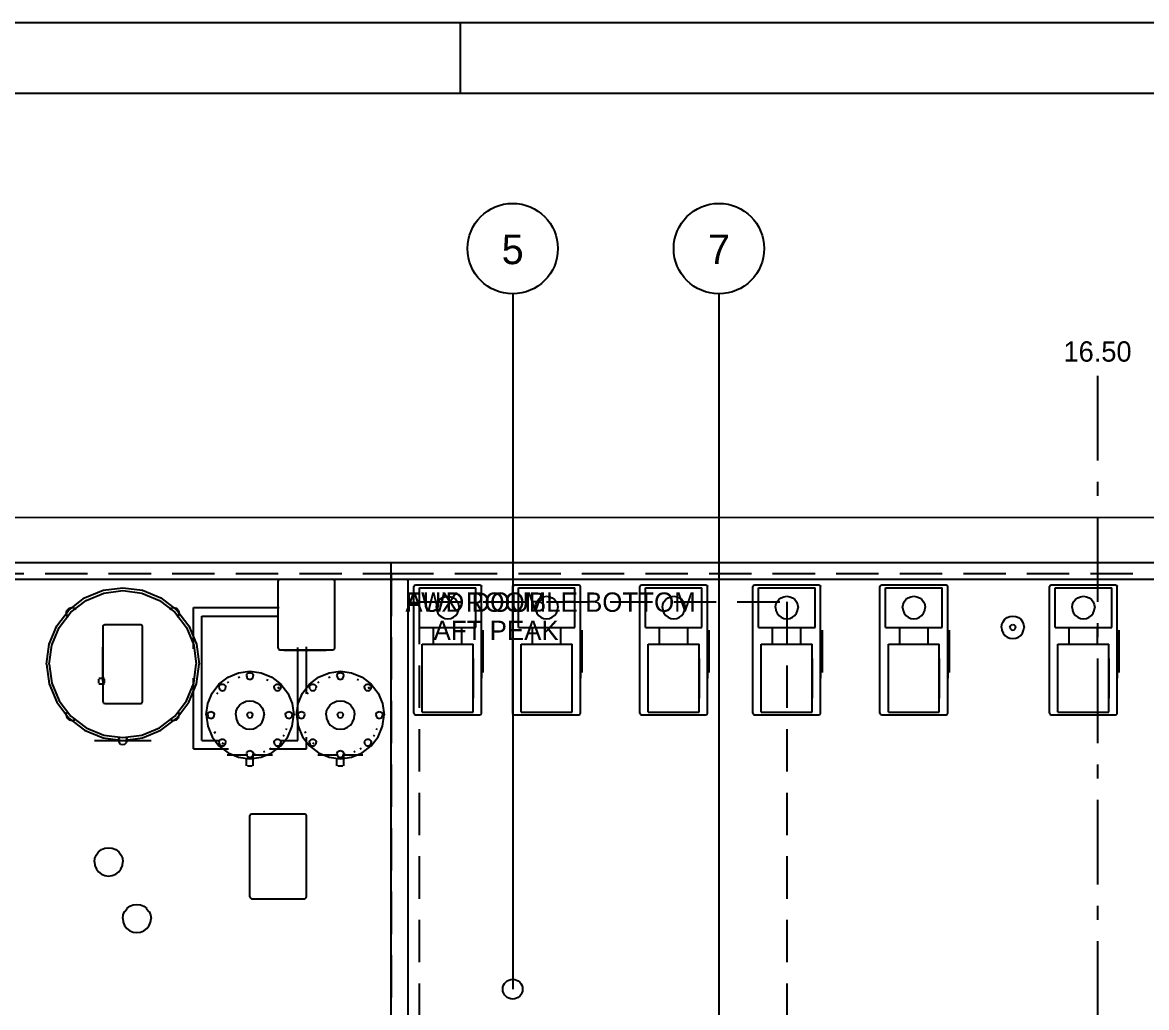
# Model space of a CAD drawing. Extents: x 5 to 836, y 5 to 589.
# Drawn here: x 286.9 to 366.5, y 519.3 to 589 of the extents above; entities that cross this region are included whole.
import ezdxf
from ezdxf.enums import TextEntityAlignment as Align

# ---------------------------------------------------------------- set-up
doc = ezdxf.new("R2010")
doc.units = 0
doc.linetypes.add('CENTER', pattern=[10, 6, -1.5, 1, -1.5])
doc.linetypes.add('DASHED', pattern=[4.5, 3, -1.5])
for name, color, linetype in [('CENTRE', 4, 'CENTER'), ('CUT', 7, 'CONTINUOUS'), ('DETAIL', 8, 'CONTINUOUS'), ('FRAME', 7, 'CONTINUOUS'), ('GA', 4, 'DASHED'), ('GA-TEXT', 4, 'CONTINUOUS'), ('MARKING', 4, 'DASHED'), ('MARKUP', 1, 'CONTINUOUS'), ('MARKUP-TEXT', 1, 'CONTINUOUS'), ('OUTLINE', 7, 'CONTINUOUS'), ('TEXT', 7, 'CONTINUOUS'), ('THIN', 7, 'CONTINUOUS')]:
    doc.layers.add(name, color=color, linetype=linetype)

msp = doc.modelspace()

# ---------------------------------------------------------------- linework, layer by layer
at = {"layer": 'CENTRE'}
msp.add_line((363, 564), (363, 377), dxfattribs=at)
at = {"layer": 'CUT'}
for p, q in [((242.99, 553.98), (512.99, 554)), ((203, 550.8), (554.2, 550.8)), ((313, 549.6), (313, 550.8)), ((203, 549.6), (554.2, 549.6)), ((313, 549.48), (313.02, 549.53)), ((313, 478.2), (313, 549.48)), ((313.04, 549.56), (313.08, 549.58)), ((314.08, 549.6), (314.13, 549.58)), ((314.16, 549.56), (314.18, 549.52)), ((314.2, 478.2), (314.2, 549.48))]:
    msp.add_line(p, q, dxfattribs=at)
at = {"layer": 'DETAIL'}
for p, q in [((221.61, 550.8), (542.88, 550.8)), ((313, 389.2), (313, 550.8)), ((205.64, 549.6), (554.2, 549.6)), ((290.18, 547.42), (291.3, 548.28)), ((291.3, 548.28), (292.6, 548.82)), ((291.4, 548.1), (292.65, 548.62)), ((292.6, 548.82), (294, 549)), ((292.65, 548.62), (294, 548.8)), ((294, 549), (295.4, 548.82)), ((294, 548.8), (295.35, 548.62)), ((295.35, 548.62), (296.6, 548.1)), ((295.4, 548.82), (296.7, 548.28)), ((296.7, 548.28), (297.82, 547.42)), ((315, 549), (319, 549)), ((316.43, 548.17), (316.6, 548.29)), ((316.6, 548.29), (316.79, 548.37)), ((316.79, 548.37), (317, 548.4)), ((317, 548.4), (317.21, 548.37)), ((317.21, 548.37), (317.4, 548.29)), ((317.4, 548.29), (317.57, 548.17)), ((322, 549), (326, 549)), ((323.43, 548.17), (323.6, 548.29)), ((323.6, 548.29), (323.79, 548.37)), ((323.79, 548.37), (324, 548.4)), ((324, 548.4), (324.21, 548.37)), ((324.21, 548.37), (324.4, 548.29)), ((324.4, 548.29), (324.57, 548.17)), ((331, 549), (335, 549)), ((332.43, 548.17), (332.6, 548.29)), ((332.6, 548.29), (332.79, 548.37)), ((332.79, 548.37), (333, 548.4)), ((333, 548.4), (333.21, 548.37)), ((333.21, 548.37), (333.4, 548.29)), ((333.4, 548.29), (333.57, 548.17)), ((339, 549), (343, 549)), ((340.43, 548.17), (340.6, 548.29)), ((340.6, 548.29), (340.79, 548.37)), ((340.79, 548.37), (341, 548.4)), ((341, 548.4), (341.21, 548.37)), ((341.21, 548.37), (341.4, 548.29)), ((341.4, 548.29), (341.57, 548.17)), ((348, 549), (352, 549)), ((349.43, 548.17), (349.6, 548.29)), ((349.6, 548.29), (349.79, 548.37)), ((349.79, 548.37), (350, 548.4)), ((350, 548.4), (350.21, 548.37)), ((350.21, 548.37), (350.4, 548.29)), ((350.4, 548.29), (350.57, 548.17)), ((360, 549), (364, 549)), ((361.43, 548.17), (361.6, 548.29)), ((361.6, 548.29), (361.79, 548.37)), ((361.79, 548.37), (362, 548.4)), ((362, 548.4), (362.21, 548.37)), ((362.21, 548.37), (362.4, 548.29)), ((362.4, 548.29), (362.57, 548.17)), ((290.05, 547.4), (290.2, 547.55)), ((290.2, 547.55), (290.4, 547.6)), ((290.32, 547.28), (291.4, 548.1)), ((290.4, 547.6), (290.6, 547.55)), ((290.6, 547.55), (290.67, 547.47)), ((296.6, 548.1), (297.68, 547.28)), ((297.33, 547.47), (297.4, 547.55)), ((297.4, 547.55), (297.6, 547.6)), ((297.6, 547.6), (297.8, 547.55)), ((297.8, 547.55), (297.95, 547.4)), ((299, 544.68), (299, 547.6)), ((299, 547.6), (305.07, 547.6)), ((316.2, 547.6), (316.23, 547.81)), ((316.2, 547.6), (316.23, 547.39)), ((316.23, 547.81), (316.31, 548)), ((316.31, 548), (316.43, 548.17)), ((317.57, 548.17), (317.69, 548)), ((317.69, 548), (317.77, 547.81)), ((317.77, 547.81), (317.8, 547.6)), ((317.77, 547.39), (317.8, 547.6)), ((323.2, 547.6), (323.23, 547.81)), ((323.2, 547.6), (323.23, 547.39)), ((323.23, 547.81), (323.31, 548)), ((323.31, 548), (323.43, 548.17)), ((324.57, 548.17), (324.69, 548)), ((324.69, 548), (324.77, 547.81)), ((324.77, 547.81), (324.8, 547.6)), ((324.77, 547.39), (324.8, 547.6)), ((332.2, 547.6), (332.23, 547.81)), ((332.2, 547.6), (332.23, 547.39)), ((332.23, 547.81), (332.31, 548)), ((332.31, 548), (332.43, 548.17)), ((333.57, 548.17), (333.69, 548)), ((333.69, 548), (333.77, 547.81)), ((333.77, 547.81), (333.8, 547.6)), ((333.77, 547.39), (333.8, 547.6)), ((340.2, 547.6), (340.23, 547.81)), ((340.2, 547.6), (340.23, 547.39)), ((340.23, 547.81), (340.31, 548)), ((340.31, 548), (340.43, 548.17)), ((341.57, 548.17), (341.69, 548)), ((341.69, 548), (341.77, 547.81)), ((341.77, 547.81), (341.8, 547.6)), ((341.77, 547.39), (341.8, 547.6)), ((349.2, 547.6), (349.23, 547.81)), ((349.2, 547.6), (349.23, 547.39)), ((349.23, 547.81), (349.31, 548)), ((349.31, 548), (349.43, 548.17)), ((350.57, 548.17), (350.69, 548)), ((350.69, 548), (350.77, 547.81)), ((350.77, 547.81), (350.8, 547.6)), ((350.77, 547.39), (350.8, 547.6)), ((361.2, 547.6), (361.23, 547.81)), ((361.2, 547.6), (361.23, 547.39)), ((361.23, 547.81), (361.31, 548)), ((361.31, 548), (361.43, 548.17)), ((362.57, 548.17), (362.69, 548)), ((362.69, 548), (362.77, 547.81)), ((362.77, 547.81), (362.8, 547.6)), ((362.77, 547.39), (362.8, 547.6)), ((289.32, 546.3), (290.18, 547.42)), ((289.5, 546.2), (290.32, 547.28)), ((290, 547.2), (290.05, 547.4)), ((290, 547.2), (290.05, 547)), ((290.05, 547), (290.13, 546.93)), ((297.68, 547.28), (298.5, 546.2)), ((297.82, 547.42), (298.68, 546.3)), ((297.87, 546.93), (297.95, 547)), ((297.95, 547.4), (298, 547.2)), ((297.95, 547), (298, 547.2)), ((299.6, 538.2), (299.6, 547)), ((299.6, 547), (305.01, 547)), ((316.23, 547.39), (316.31, 547.2)), ((316.31, 547.2), (316.43, 547.03)), ((316.43, 547.03), (316.6, 546.91)), ((316.6, 546.91), (316.79, 546.83)), ((316.79, 546.83), (317, 546.8)), ((317, 546.8), (317.21, 546.83)), ((317.21, 546.83), (317.4, 546.91)), ((317.4, 546.91), (317.57, 547.03)), ((317.57, 547.03), (317.69, 547.2)), ((317.69, 547.2), (317.77, 547.39)), ((323.23, 547.39), (323.31, 547.2)), ((323.31, 547.2), (323.43, 547.03)), ((323.43, 547.03), (323.6, 546.91)), ((323.6, 546.91), (323.79, 546.83)), ((323.79, 546.83), (324, 546.8)), ((324, 546.8), (324.21, 546.83)), ((324.21, 546.83), (324.4, 546.91)), ((324.4, 546.91), (324.57, 547.03)), ((324.57, 547.03), (324.69, 547.2)), ((324.69, 547.2), (324.77, 547.39)), ((332.23, 547.39), (332.31, 547.2)), ((332.31, 547.2), (332.43, 547.03)), ((332.43, 547.03), (332.6, 546.91)), ((332.6, 546.91), (332.79, 546.83)), ((332.79, 546.83), (333, 546.8)), ((333, 546.8), (333.21, 546.83)), ((333.21, 546.83), (333.4, 546.91)), ((333.4, 546.91), (333.57, 547.03)), ((333.57, 547.03), (333.69, 547.2)), ((333.69, 547.2), (333.77, 547.39)), ((340.23, 547.39), (340.31, 547.2)), ((340.31, 547.2), (340.43, 547.03)), ((340.43, 547.03), (340.6, 546.91)), ((340.6, 546.91), (340.79, 546.83)), ((340.79, 546.83), (341, 546.8)), ((341, 546.8), (341.21, 546.83)), ((341.21, 546.83), (341.4, 546.91)), ((341.4, 546.91), (341.57, 547.03)), ((341.57, 547.03), (341.69, 547.2)), ((341.69, 547.2), (341.77, 547.39)), ((349.23, 547.39), (349.31, 547.2)), ((349.31, 547.2), (349.43, 547.03)), ((349.43, 547.03), (349.6, 546.91)), ((349.6, 546.91), (349.79, 546.83)), ((349.79, 546.83), (350, 546.8)), ((350, 546.8), (350.21, 546.83)), ((350.21, 546.83), (350.4, 546.91)), ((350.4, 546.91), (350.57, 547.03)), ((350.57, 547.03), (350.69, 547.2)), ((350.69, 547.2), (350.77, 547.39)), ((356.31, 546.6), (356.43, 546.77)), ((356.43, 546.77), (356.6, 546.89)), ((356.6, 546.89), (356.79, 546.97)), ((356.79, 546.97), (357, 547)), ((357, 547), (357.21, 546.97)), ((357.21, 546.97), (357.4, 546.89)), ((357.4, 546.89), (357.57, 546.77)), ((357.57, 546.77), (357.69, 546.6)), ((361.23, 547.39), (361.31, 547.2)), ((361.31, 547.2), (361.43, 547.03)), ((361.43, 547.03), (361.6, 546.91)), ((361.6, 546.91), (361.79, 546.83)), ((361.79, 546.83), (362, 546.8)), ((362, 546.8), (362.21, 546.83)), ((362.21, 546.83), (362.4, 546.91)), ((362.4, 546.91), (362.57, 547.03)), ((362.57, 547.03), (362.69, 547.2)), ((362.69, 547.2), (362.77, 547.39)), ((288.78, 545), (289.32, 546.3)), ((288.98, 544.95), (289.5, 546.2)), ((298.5, 546.2), (299.02, 544.95)), ((298.68, 546.3), (299.22, 545)), ((315, 546.2), (319, 546.2)), ((322, 546.2), (326, 546.2)), ((331, 546.2), (335, 546.2)), ((339, 546.2), (343, 546.2)), ((348, 546.2), (352, 546.2)), ((356.2, 546.2), (356.23, 546.41)), ((356.2, 546.2), (356.23, 545.99)), ((356.23, 546.41), (356.31, 546.6)), ((356.23, 545.99), (356.31, 545.8)), ((356.8, 546.2), (356.83, 546.3)), ((356.8, 546.2), (356.83, 546.1)), ((356.83, 546.3), (356.9, 546.37)), ((356.83, 546.1), (356.9, 546.03)), ((356.9, 546.37), (357, 546.4)), ((356.9, 546.03), (357, 546)), ((357, 546.4), (357.1, 546.37)), ((357, 546), (357.1, 546.03)), ((357.1, 546.37), (357.17, 546.3)), ((357.1, 546.03), (357.17, 546.1)), ((357.17, 546.3), (357.2, 546.2)), ((357.17, 546.1), (357.2, 546.2)), ((357.69, 546.6), (357.77, 546.41)), ((357.69, 545.8), (357.77, 545.99)), ((357.77, 546.41), (357.8, 546.2)), ((357.77, 545.99), (357.8, 546.2)), ((360, 546.2), (364, 546.2)), ((356.31, 545.8), (356.43, 545.63)), ((356.43, 545.63), (356.6, 545.51)), ((356.6, 545.51), (356.79, 545.43)), ((356.79, 545.43), (357, 545.4)), ((357, 545.4), (357.21, 545.43)), ((357.21, 545.43), (357.4, 545.51)), ((357.4, 545.51), (357.57, 545.63)), ((357.57, 545.63), (357.69, 545.8)), ((288.6, 543.6), (288.78, 545)), ((288.8, 543.6), (288.98, 544.95)), ((299.02, 544.95), (299.2, 543.6)), ((299.22, 545), (299.4, 543.6)), ((306.4, 538.2), (306.4, 544.77)), ((307, 541.49), (307, 544.82)), ((315.2, 545), (318.8, 545)), ((322.2, 545), (325.8, 545)), ((331.2, 545), (334.8, 545)), ((339.2, 545), (342.8, 545)), ((348.2, 545), (351.8, 545)), ((360.2, 545), (363.8, 545)), ((288.6, 543.6), (288.78, 542.2)), ((288.8, 543.6), (288.98, 542.25)), ((299.02, 542.25), (299.2, 543.6)), ((299.22, 542.2), (299.4, 543.6)), ((300.81, 542.19), (301.45, 542.68)), ((301.45, 542.68), (302.2, 542.99)), ((302.16, 542.66), (302.28, 542.7)), ((302.2, 542.99), (303, 543.1)), ((302.76, 542.76), (302.77, 542.82)), ((302.76, 542.76), (302.77, 542.7)), ((302.77, 542.82), (302.79, 542.88)), ((302.77, 542.7), (302.79, 542.64)), ((302.79, 542.88), (302.83, 542.93)), ((302.83, 542.93), (302.88, 542.97)), ((302.88, 542.97), (302.94, 542.99)), ((302.94, 542.99), (303, 543)), ((303, 543.1), (303.8, 542.99)), ((303, 543), (303.06, 542.99)), ((303.06, 542.99), (303.12, 542.97)), ((303.12, 542.97), (303.17, 542.93)), ((303.17, 542.93), (303.21, 542.88)), ((303.21, 542.88), (303.23, 542.82)), ((303.21, 542.64), (303.23, 542.7)), ((303.23, 542.82), (303.24, 542.76)), ((303.23, 542.7), (303.24, 542.76)), ((303.8, 542.99), (304.55, 542.68)), ((304.55, 542.68), (305.19, 542.19)), ((307.21, 542.19), (307.85, 542.68)), ((307.85, 542.68), (308.6, 542.99)), ((308.56, 542.66), (308.68, 542.7)), ((308.6, 542.99), (309.4, 543.1)), ((309.16, 542.76), (309.17, 542.82)), ((309.16, 542.76), (309.17, 542.7)), ((309.17, 542.82), (309.19, 542.88)), ((309.17, 542.7), (309.19, 542.64)), ((309.19, 542.88), (309.23, 542.93)), ((309.23, 542.93), (309.28, 542.97)), ((309.28, 542.97), (309.34, 542.99)), ((309.34, 542.99), (309.4, 543)), ((309.4, 543.1), (310.2, 542.99)), ((309.4, 543), (309.46, 542.99)), ((309.46, 542.99), (309.52, 542.97)), ((309.52, 542.97), (309.57, 542.93)), ((309.57, 542.93), (309.61, 542.88)), ((309.61, 542.88), (309.63, 542.82)), ((309.61, 542.64), (309.63, 542.7)), ((309.63, 542.82), (309.64, 542.76)), ((309.63, 542.7), (309.64, 542.76)), ((310.2, 542.99), (310.95, 542.68)), ((310.95, 542.68), (311.59, 542.19)), ((288.78, 542.2), (289.32, 540.9)), ((288.98, 542.25), (289.5, 541)), ((292.3, 542.26), (292.3, 542.54)), ((292.7, 542.26), (292.7, 542.54)), ((298.5, 541), (299.02, 542.25)), ((298.68, 540.9), (299.22, 542.2)), ((299, 537.6), (299, 542.6)), ((300.32, 541.55), (300.81, 542.19)), ((300.81, 541.95), (300.82, 542.01)), ((300.81, 541.95), (300.82, 541.89)), ((300.82, 542.01), (300.84, 542.07)), ((300.82, 541.89), (300.84, 541.83)), ((300.84, 542.07), (300.88, 542.12)), ((300.88, 542.12), (300.93, 542.16)), ((300.93, 542.16), (300.99, 542.18)), ((300.99, 542.18), (301.05, 542.19)), ((301.05, 542.19), (301.11, 542.18)), ((301.11, 542.18), (301.17, 542.16)), ((301.17, 542.16), (301.22, 542.12)), ((301.22, 542.12), (301.26, 542.07)), ((301.26, 542.07), (301.28, 542.01)), ((301.26, 541.83), (301.28, 541.89)), ((301.28, 542.01), (301.29, 541.95)), ((301.28, 541.89), (301.29, 541.95)), ((301.41, 542.28), (301.5, 542.35)), ((302.79, 542.64), (302.83, 542.59)), ((302.83, 542.59), (302.88, 542.55)), ((302.88, 542.55), (302.94, 542.53)), ((302.94, 542.53), (303, 542.52)), ((303, 542.52), (303.06, 542.53)), ((303.06, 542.53), (303.12, 542.55)), ((303.12, 542.55), (303.17, 542.59)), ((303.17, 542.59), (303.21, 542.64)), ((304.17, 542.52), (304.29, 542.47)), ((304.71, 541.95), (304.72, 542.01)), ((304.71, 541.95), (304.72, 541.89)), ((304.72, 542.01), (304.74, 542.07)), ((304.72, 541.89), (304.74, 541.83)), ((304.74, 542.07), (304.78, 542.12)), ((304.78, 542.12), (304.83, 542.16)), ((304.83, 542.16), (304.89, 542.18)), ((304.89, 542.18), (304.95, 542.19)), ((304.95, 542.19), (305.01, 542.18)), ((304.98, 541.98), (305.05, 541.88)), ((305.01, 542.18), (305.07, 542.16)), ((305.07, 542.16), (305.12, 542.12)), ((305.12, 542.12), (305.16, 542.07)), ((305.16, 542.07), (305.18, 542.01)), ((305.16, 541.83), (305.18, 541.89)), ((305.18, 542.01), (305.19, 541.95)), ((305.18, 541.89), (305.19, 541.95)), ((305.19, 542.19), (305.68, 541.55)), ((306.72, 541.55), (307.21, 542.19)), ((307.21, 541.95), (307.22, 542.01)), ((307.21, 541.95), (307.22, 541.89)), ((307.22, 542.01), (307.24, 542.07)), ((307.22, 541.9), (307.24, 541.84)), ((307.24, 542.07), (307.28, 542.12)), ((307.28, 542.12), (307.33, 542.16)), ((307.33, 542.16), (307.39, 542.18)), ((307.39, 542.18), (307.45, 542.19)), ((307.45, 542.19), (307.51, 542.18)), ((307.51, 542.18), (307.57, 542.16)), ((307.57, 542.16), (307.62, 542.12)), ((307.62, 542.12), (307.66, 542.07)), ((307.65, 541.82), (307.68, 541.88)), ((307.66, 542.07), (307.68, 542.01)), ((307.68, 542.01), (307.69, 541.95)), ((307.68, 541.89), (307.69, 541.95)), ((307.81, 542.28), (307.9, 542.35)), ((309.19, 542.64), (309.23, 542.59)), ((309.23, 542.59), (309.28, 542.55)), ((309.28, 542.55), (309.34, 542.53)), ((309.34, 542.53), (309.4, 542.52)), ((309.4, 542.52), (309.46, 542.53)), ((309.46, 542.53), (309.52, 542.55)), ((309.52, 542.55), (309.57, 542.58)), ((309.57, 542.59), (309.61, 542.64)), ((310.58, 542.53), (310.69, 542.48)), ((311.11, 541.95), (311.12, 542.01)), ((311.11, 541.95), (311.12, 541.89)), ((311.12, 542.01), (311.14, 542.07)), ((311.12, 541.89), (311.14, 541.83)), ((311.14, 542.07), (311.18, 542.12)), ((311.17, 542.13), (311.22, 542.17)), ((311.23, 542.16), (311.29, 542.18)), ((311.29, 542.18), (311.35, 542.19)), ((311.35, 542.19), (311.41, 542.18)), ((311.38, 541.98), (311.45, 541.88)), ((311.41, 542.18), (311.47, 542.16)), ((311.47, 542.16), (311.52, 542.12)), ((311.52, 542.12), (311.56, 542.07)), ((311.56, 542.07), (311.58, 542.01)), ((311.56, 541.83), (311.58, 541.89)), ((311.58, 542.01), (311.59, 541.95)), ((311.58, 541.89), (311.59, 541.95)), ((311.59, 542.19), (312.08, 541.55)), ((300.01, 540.8), (300.32, 541.55)), ((300.65, 541.5), (300.72, 541.59)), ((300.84, 541.83), (300.88, 541.78)), ((300.88, 541.78), (300.93, 541.74)), ((300.93, 541.74), (300.99, 541.72)), ((300.99, 541.72), (301.05, 541.71)), ((301.05, 541.71), (301.11, 541.72)), ((301.11, 541.72), (301.17, 541.74)), ((301.17, 541.74), (301.22, 541.78)), ((301.22, 541.78), (301.26, 541.83)), ((304.74, 541.83), (304.78, 541.78)), ((304.78, 541.78), (304.83, 541.74)), ((304.83, 541.74), (304.89, 541.72)), ((304.89, 541.72), (304.95, 541.71)), ((304.95, 541.71), (305.01, 541.72)), ((305.01, 541.72), (305.07, 541.74)), ((305.07, 541.74), (305.12, 541.78)), ((305.12, 541.78), (305.16, 541.83)), ((305.68, 541.55), (305.99, 540.8)), ((306.41, 540.8), (306.72, 541.55)), ((307.05, 541.5), (307.12, 541.59)), ((307.24, 541.83), (307.28, 541.78)), ((307.28, 541.78), (307.33, 541.74)), ((307.33, 541.74), (307.39, 541.72)), ((307.39, 541.72), (307.45, 541.71)), ((307.45, 541.71), (307.51, 541.72)), ((307.51, 541.72), (307.57, 541.74)), ((307.57, 541.74), (307.62, 541.78)), ((307.62, 541.78), (307.66, 541.83)), ((311.14, 541.83), (311.18, 541.78)), ((311.18, 541.78), (311.23, 541.74)), ((311.23, 541.74), (311.29, 541.72)), ((311.29, 541.72), (311.35, 541.71)), ((311.35, 541.71), (311.41, 541.72)), ((311.41, 541.72), (311.47, 541.74)), ((311.47, 541.74), (311.52, 541.78)), ((311.52, 541.78), (311.56, 541.83)), ((312.08, 541.55), (312.39, 540.8)), ((289.32, 540.9), (290.18, 539.78)), ((289.5, 541), (290.32, 539.92)), ((290.05, 540.2), (290.13, 540.27)), ((297.68, 539.92), (298.5, 541)), ((297.82, 539.78), (298.68, 540.9)), ((299.9, 540), (300.01, 540.8)), ((302.03, 540.26), (302.13, 540.5)), ((302.13, 540.5), (302.29, 540.71)), ((302.29, 540.71), (302.5, 540.87)), ((302.5, 540.87), (302.74, 540.97)), ((302.74, 540.97), (303, 541)), ((303, 541), (303.26, 540.97)), ((303.26, 540.97), (303.5, 540.87)), ((303.5, 540.87), (303.71, 540.71)), ((303.71, 540.71), (303.87, 540.5)), ((303.87, 540.5), (303.97, 540.26)), ((305.99, 540.8), (306.1, 540)), ((306.3, 540), (306.41, 540.8)), ((308.43, 540.26), (308.53, 540.5)), ((308.53, 540.5), (308.69, 540.71)), ((308.69, 540.71), (308.9, 540.87)), ((308.9, 540.87), (309.14, 540.97)), ((309.14, 540.97), (309.4, 541)), ((309.4, 541), (309.66, 540.97)), ((309.66, 540.97), (309.9, 540.87)), ((309.9, 540.87), (310.11, 540.71)), ((310.11, 540.71), (310.27, 540.5)), ((310.27, 540.5), (310.37, 540.26)), ((312.39, 540.8), (312.5, 540)), ((290, 540), (290.05, 540.2)), ((290, 540), (290.05, 539.8)), ((290.05, 539.8), (290.2, 539.65)), ((290.18, 539.78), (291.3, 538.92)), ((290.2, 539.65), (290.4, 539.6)), ((290.32, 539.92), (291.4, 539.1)), ((290.4, 539.6), (290.6, 539.65)), ((290.6, 539.65), (290.67, 539.73)), ((296.6, 539.1), (297.68, 539.92)), ((296.7, 538.92), (297.82, 539.78)), ((297.4, 539.65), (297.6, 539.6)), ((297.6, 539.6), (297.8, 539.65)), ((297.8, 539.65), (297.95, 539.8)), ((297.95, 540.2), (298, 540)), ((297.95, 539.8), (298, 540)), ((299.9, 540), (300.01, 539.2)), ((300, 540), (300.01, 540.06)), ((300, 540), (300.01, 539.94)), ((300.01, 540.06), (300.03, 540.12)), ((300.02, 539.95), (300.04, 539.89)), ((300.03, 540.12), (300.07, 540.17)), ((300.03, 539.88), (300.07, 539.83)), ((300.07, 540.17), (300.12, 540.21)), ((300.07, 539.83), (300.12, 539.79)), ((300.12, 540.21), (300.18, 540.23)), ((300.12, 539.79), (300.18, 539.77)), ((300.18, 540.23), (300.24, 540.24)), ((300.18, 539.77), (300.24, 539.76)), ((300.24, 540.24), (300.3, 540.23)), ((300.24, 539.76), (300.3, 539.77)), ((300.3, 540.23), (300.36, 540.21)), ((300.3, 539.77), (300.36, 539.79)), ((300.36, 540.21), (300.41, 540.17)), ((300.36, 539.79), (300.41, 539.83)), ((300.41, 540.17), (300.45, 540.12)), ((300.41, 539.83), (300.45, 539.88)), ((300.45, 540.12), (300.47, 540.06)), ((300.45, 539.88), (300.47, 539.94)), ((300.47, 540.06), (300.48, 540)), ((300.47, 539.94), (300.48, 540)), ((302, 540), (302.03, 540.26)), ((302, 540), (302.03, 539.74)), ((302.03, 539.74), (302.13, 539.5)), ((302.13, 539.5), (302.29, 539.29)), ((302.8, 540), (302.83, 540.1)), ((302.8, 540), (302.83, 539.9)), ((302.83, 540.1), (302.9, 540.17)), ((302.83, 539.9), (302.9, 539.83)), ((302.9, 540.17), (303, 540.2)), ((302.9, 539.83), (303, 539.8)), ((303, 540.2), (303.1, 540.17)), ((303, 539.8), (303.1, 539.83)), ((303.1, 540.17), (303.17, 540.1)), ((303.1, 539.83), (303.17, 539.9)), ((303.17, 540.1), (303.2, 540)), ((303.17, 539.9), (303.2, 540)), ((303.71, 539.29), (303.87, 539.5)), ((303.87, 539.5), (303.97, 539.74)), ((303.97, 540.26), (304, 540)), ((303.97, 539.74), (304, 540)), ((305.52, 540), (305.53, 540.06)), ((305.52, 540), (305.53, 539.94)), ((305.53, 540.06), (305.55, 540.12)), ((305.53, 539.94), (305.55, 539.88)), ((305.55, 540.12), (305.59, 540.17)), ((305.55, 539.88), (305.59, 539.83)), ((305.59, 540.17), (305.64, 540.21)), ((305.59, 539.83), (305.64, 539.79)), ((305.64, 540.21), (305.7, 540.23)), ((305.64, 539.79), (305.7, 539.77)), ((305.7, 540.23), (305.76, 540.24)), ((305.7, 539.77), (305.76, 539.76)), ((305.76, 540.24), (305.82, 540.23)), ((305.76, 539.76), (305.82, 539.77)), ((305.82, 540.23), (305.88, 540.21)), ((305.82, 539.77), (305.88, 539.79)), ((305.88, 540.21), (305.93, 540.17)), ((305.88, 539.79), (305.93, 539.83)), ((305.93, 540.17), (305.97, 540.12)), ((305.93, 539.83), (305.97, 539.88)), ((305.95, 539.87), (305.98, 539.93)), ((305.97, 540.12), (305.99, 540.06)), ((305.99, 540.06), (306, 540)), ((305.99, 539.2), (306.1, 540)), ((305.99, 539.94), (306, 540)), ((306.3, 540), (306.41, 539.2)), ((306.4, 540), (306.41, 540.06)), ((306.4, 540), (306.41, 539.94)), ((306.41, 540.06), (306.43, 540.12)), ((306.42, 539.95), (306.44, 539.89)), ((306.43, 540.12), (306.47, 540.17)), ((306.43, 539.88), (306.47, 539.83)), ((306.47, 540.17), (306.52, 540.21)), ((306.47, 539.83), (306.52, 539.79)), ((306.52, 540.21), (306.58, 540.23)), ((306.52, 539.79), (306.58, 539.77)), ((306.58, 540.23), (306.64, 540.24)), ((306.58, 539.77), (306.64, 539.76)), ((306.64, 540.24), (306.7, 540.23)), ((306.64, 539.76), (306.7, 539.77)), ((306.7, 540.23), (306.76, 540.21)), ((306.7, 539.77), (306.76, 539.79)), ((306.76, 540.21), (306.81, 540.17)), ((306.76, 539.79), (306.81, 539.83)), ((306.81, 540.17), (306.85, 540.12)), ((306.81, 539.83), (306.85, 539.88)), ((306.85, 540.11), (306.87, 540.06)), ((306.85, 539.88), (306.87, 539.94)), ((306.87, 540.06), (306.88, 540)), ((306.87, 539.94), (306.88, 540)), ((308.4, 540), (308.43, 540.26)), ((308.4, 540), (308.43, 539.74)), ((308.43, 539.74), (308.53, 539.5)), ((308.53, 539.5), (308.69, 539.29)), ((309.2, 540), (309.23, 540.1)), ((309.2, 540), (309.23, 539.9)), ((309.23, 540.1), (309.3, 540.17)), ((309.23, 539.9), (309.3, 539.83)), ((309.3, 540.17), (309.4, 540.2)), ((309.3, 539.83), (309.4, 539.8)), ((309.4, 540.2), (309.5, 540.17)), ((309.4, 539.8), (309.5, 539.83)), ((309.5, 540.17), (309.57, 540.1)), ((309.5, 539.83), (309.57, 539.9)), ((309.57, 540.1), (309.6, 540)), ((309.57, 539.9), (309.6, 540)), ((310.11, 539.29), (310.27, 539.5)), ((310.27, 539.5), (310.37, 539.74)), ((310.37, 540.26), (310.4, 540)), ((310.37, 539.74), (310.4, 540)), ((311.92, 540), (311.93, 540.06)), ((311.92, 540), (311.93, 539.94)), ((311.93, 540.06), (311.95, 540.12)), ((311.93, 539.94), (311.95, 539.88)), ((311.95, 540.12), (311.99, 540.17)), ((311.95, 539.88), (311.99, 539.83)), ((311.99, 540.17), (312.04, 540.21)), ((311.99, 539.83), (312.04, 539.79)), ((312.04, 540.21), (312.1, 540.23)), ((312.04, 539.79), (312.1, 539.77)), ((312.1, 540.23), (312.16, 540.24)), ((312.1, 539.77), (312.16, 539.76)), ((312.16, 540.24), (312.22, 540.23)), ((312.16, 539.76), (312.22, 539.77)), ((312.22, 540.23), (312.28, 540.21)), ((312.22, 539.77), (312.28, 539.79)), ((312.28, 540.21), (312.33, 540.17)), ((312.28, 539.79), (312.33, 539.83)), ((312.33, 540.17), (312.37, 540.12)), ((312.33, 539.83), (312.37, 539.88)), ((312.37, 540.12), (312.39, 540.06)), ((312.37, 539.88), (312.39, 539.94)), ((312.39, 540.06), (312.4, 540)), ((312.39, 539.2), (312.5, 540)), ((312.39, 539.94), (312.4, 540)), ((315.2, 540.2), (318.8, 540.2)), ((322.2, 540.2), (325.8, 540.2)), ((331.2, 540.2), (334.8, 540.2)), ((339.2, 540.2), (342.8, 540.2)), ((348.2, 540.2), (351.8, 540.2)), ((360.2, 540.2), (363.8, 540.2)), ((291.3, 538.92), (292.6, 538.38)), ((291.4, 539.1), (292.65, 538.58)), ((295.35, 538.58), (296.6, 539.1)), ((295.4, 538.38), (296.7, 538.92)), ((300.01, 539.2), (300.32, 538.45)), ((300.48, 538.83), (300.53, 538.71)), ((302.29, 539.29), (302.5, 539.13)), ((302.5, 539.13), (302.74, 539.03)), ((302.74, 539.03), (303, 539)), ((303, 539), (303.26, 539.03)), ((303.26, 539.03), (303.5, 539.13)), ((303.5, 539.13), (303.71, 539.29)), ((305.56, 538.94), (305.61, 539.05)), ((305.68, 538.45), (305.99, 539.2)), ((306.41, 539.2), (306.72, 538.45)), ((306.88, 538.83), (306.93, 538.71)), ((308.69, 539.29), (308.9, 539.13)), ((308.9, 539.13), (309.14, 539.03)), ((309.14, 539.03), (309.4, 539)), ((309.4, 539), (309.66, 539.03)), ((309.66, 539.03), (309.9, 539.13)), ((309.9, 539.13), (310.11, 539.29)), ((311.96, 538.94), (312.01, 539.05)), ((312.08, 538.45), (312.39, 539.2)), ((292.6, 538.38), (294, 538.2)), ((292.65, 538.58), (294, 538.4)), ((293.7, 538.2), (293.74, 538.35)), ((293.7, 538.2), (293.74, 538.05)), ((293.74, 538.35), (293.8, 538.4)), ((293.74, 538.05), (293.85, 537.94)), ((293.85, 537.94), (294, 537.9)), ((294, 538.4), (295.35, 538.58)), ((294, 538.2), (295.4, 538.38)), ((294, 537.9), (294.15, 537.94)), ((294.15, 537.94), (294.26, 538.05)), ((294.2, 538.4), (294.26, 538.35)), ((294.26, 538.35), (294.3, 538.2)), ((294.26, 538.05), (294.3, 538.2)), ((299.6, 538.2), (300.85, 538.2)), ((300.32, 538.45), (300.81, 537.81)), ((300.81, 538.05), (300.82, 538.11)), ((300.81, 538.05), (300.82, 537.99)), ((300.82, 538.11), (300.84, 538.17)), ((300.82, 537.99), (300.84, 537.93)), ((300.84, 538.17), (300.88, 538.22)), ((300.84, 537.93), (300.88, 537.88)), ((300.88, 538.22), (300.93, 538.26)), ((300.88, 537.88), (300.93, 537.84)), ((300.93, 538.26), (300.99, 538.28)), ((300.99, 538.28), (301.05, 538.29)), ((301.02, 538.02), (301.12, 537.95)), ((301.05, 538.29), (301.11, 538.28)), ((301.11, 538.28), (301.17, 538.26)), ((301.17, 538.26), (301.22, 538.22)), ((301.17, 537.84), (301.22, 537.88)), ((301.22, 538.22), (301.26, 538.17)), ((301.22, 537.88), (301.26, 537.93)), ((301.25, 537.92), (301.28, 537.97)), ((301.26, 538.17), (301.28, 538.11)), ((301.28, 538.11), (301.29, 538.05)), ((301.28, 537.99), (301.29, 538.05)), ((304.71, 538.05), (304.72, 538.11)), ((304.71, 538.05), (304.72, 537.99)), ((304.72, 538.11), (304.74, 538.17)), ((304.72, 537.99), (304.74, 537.93)), ((304.74, 538.17), (304.78, 538.22)), ((304.74, 537.93), (304.78, 537.88)), ((304.78, 538.22), (304.83, 538.26)), ((304.78, 537.88), (304.83, 537.84)), ((304.83, 538.26), (304.89, 538.28)), ((304.89, 538.28), (304.95, 538.29)), ((304.95, 538.29), (305.01, 538.28)), ((305.01, 538.28), (305.07, 538.26)), ((305.07, 538.26), (305.12, 538.22)), ((305.07, 537.84), (305.12, 537.88)), ((305.12, 538.22), (305.16, 538.17)), ((305.12, 537.88), (305.16, 537.93)), ((305.15, 538.2), (306.4, 538.2)), ((305.15, 537.93), (305.17, 537.99)), ((305.16, 538.17), (305.18, 538.11)), ((305.18, 538.11), (305.19, 538.05)), ((305.18, 537.99), (305.19, 538.05)), ((305.19, 537.81), (305.68, 538.45)), ((305.35, 538.5), (305.42, 538.6)), ((306.72, 538.45), (307.21, 537.81)), ((307, 537.6), (307, 538.43)), ((307.21, 538.1), (307.24, 538.16)), ((307.21, 538.05), (307.22, 538.11)), ((307.21, 538.05), (307.22, 537.99)), ((307.23, 538), (307.25, 537.94)), ((307.24, 538.17), (307.28, 538.22)), ((307.24, 537.93), (307.28, 537.88)), ((307.28, 538.22), (307.33, 538.26)), ((307.28, 537.88), (307.33, 537.84)), ((307.33, 538.26), (307.39, 538.28)), ((307.39, 538.28), (307.45, 538.29)), ((307.42, 538.02), (307.52, 537.95)), ((307.45, 538.29), (307.51, 538.28)), ((307.51, 538.28), (307.57, 538.26)), ((307.57, 538.26), (307.62, 538.22)), ((307.57, 537.84), (307.62, 537.88)), ((307.62, 538.22), (307.66, 538.17)), ((307.62, 537.88), (307.66, 537.93)), ((307.66, 538.17), (307.68, 538.11)), ((307.66, 537.93), (307.68, 537.99)), ((307.68, 538.11), (307.69, 538.05)), ((307.68, 537.99), (307.69, 538.05)), ((311.11, 538.05), (311.12, 538.11)), ((311.11, 538.05), (311.12, 537.99)), ((311.12, 538.12), (311.15, 538.18)), ((311.12, 537.99), (311.14, 537.93)), ((311.14, 538.17), (311.18, 538.22)), ((311.14, 537.93), (311.18, 537.88)), ((311.18, 538.22), (311.23, 538.26)), ((311.18, 537.88), (311.23, 537.84)), ((311.23, 538.26), (311.29, 538.28)), ((311.29, 538.28), (311.35, 538.29)), ((311.35, 538.29), (311.41, 538.28)), ((311.41, 538.28), (311.47, 538.26)), ((311.47, 538.26), (311.52, 538.22)), ((311.47, 537.84), (311.52, 537.88)), ((311.52, 538.22), (311.56, 538.17)), ((311.52, 537.88), (311.56, 537.93)), ((311.55, 537.92), (311.58, 537.97)), ((311.56, 538.17), (311.58, 538.11)), ((311.58, 538.11), (311.59, 538.05)), ((311.58, 537.99), (311.59, 538.05)), ((311.59, 537.81), (312.08, 538.45)), ((311.75, 538.5), (311.82, 538.6)), ((299, 537.6), (301.48, 537.6)), ((300.81, 537.81), (301.45, 537.32)), ((300.93, 537.84), (300.99, 537.82)), ((300.99, 537.82), (301.05, 537.81)), ((301.05, 537.81), (301.11, 537.82)), ((301.11, 537.82), (301.17, 537.84)), ((301.45, 537.32), (302.2, 537.01)), ((302.76, 537.24), (302.77, 537.3)), ((302.76, 537.24), (302.77, 537.18)), ((302.77, 537.31), (302.8, 537.37)), ((302.77, 537.18), (302.79, 537.12)), ((302.79, 537.36), (302.83, 537.41)), ((302.79, 537.12), (302.83, 537.07)), ((302.83, 537.41), (302.88, 537.45)), ((302.88, 537.45), (302.94, 537.47)), ((302.94, 537.47), (303, 537.48)), ((303, 537.48), (303.06, 537.47)), ((303.06, 537.47), (303.12, 537.45)), ((303.12, 537.45), (303.17, 537.41)), ((303.17, 537.41), (303.21, 537.36)), ((303.17, 537.07), (303.21, 537.12)), ((303.21, 537.36), (303.23, 537.3)), ((303.21, 537.12), (303.23, 537.18)), ((303.23, 537.3), (303.24, 537.24)), ((303.23, 537.18), (303.24, 537.24)), ((303.24, 537.23), (303.36, 537.25)), ((303.8, 537.01), (304.55, 537.32)), ((303.95, 537.39), (304.06, 537.44)), ((304.38, 537.6), (307, 537.6)), ((304.4, 537.58), (304.5, 537.65)), ((304.55, 537.32), (305.19, 537.81)), ((304.83, 537.84), (304.89, 537.82)), ((304.89, 537.82), (304.95, 537.81)), ((304.95, 537.81), (305.01, 537.82)), ((305.01, 537.82), (305.07, 537.84)), ((307.21, 537.81), (307.85, 537.32)), ((307.33, 537.84), (307.39, 537.82)), ((307.39, 537.82), (307.45, 537.81)), ((307.45, 537.81), (307.51, 537.82)), ((307.51, 537.82), (307.57, 537.84)), ((307.85, 537.32), (308.6, 537.01)), ((309.16, 537.24), (309.17, 537.3)), ((309.16, 537.24), (309.17, 537.18)), ((309.17, 537.3), (309.19, 537.36)), ((309.17, 537.18), (309.2, 537.12)), ((309.19, 537.36), (309.23, 537.41)), ((309.19, 537.12), (309.23, 537.07)), ((309.23, 537.41), (309.28, 537.45)), ((309.28, 537.45), (309.34, 537.47)), ((309.34, 537.47), (309.4, 537.48)), ((309.4, 537.48), (309.46, 537.47)), ((309.46, 537.47), (309.52, 537.45)), ((309.52, 537.45), (309.57, 537.41)), ((309.57, 537.41), (309.61, 537.36)), ((309.57, 537.07), (309.61, 537.12)), ((309.61, 537.36), (309.63, 537.3)), ((309.61, 537.12), (309.63, 537.18)), ((309.63, 537.3), (309.64, 537.24)), ((309.63, 537.18), (309.64, 537.24)), ((309.64, 537.23), (309.76, 537.25)), ((310.2, 537.01), (310.95, 537.32)), ((310.35, 537.39), (310.46, 537.44)), ((310.8, 537.58), (310.9, 537.65)), ((310.95, 537.32), (311.59, 537.81)), ((311.23, 537.84), (311.29, 537.82)), ((311.29, 537.82), (311.35, 537.81)), ((311.35, 537.81), (311.41, 537.82)), ((311.41, 537.83), (311.47, 537.85)), ((302.2, 537.01), (303, 536.9)), ((302.83, 537.07), (302.88, 537.03)), ((302.83, 536.4), (303.17, 536.4)), ((302.88, 537.03), (302.94, 537.01)), ((302.94, 537.01), (303, 537)), ((303, 536.9), (303.8, 537.01)), ((303, 537), (303.06, 537.01)), ((303.06, 537.01), (303.12, 537.03)), ((303.12, 537.03), (303.17, 537.07)), ((308.6, 537.01), (309.4, 536.9)), ((309.23, 537.07), (309.28, 537.03)), ((309.23, 536.4), (309.57, 536.4)), ((309.28, 537.03), (309.34, 537.01)), ((309.34, 537.01), (309.4, 537)), ((309.4, 536.9), (310.2, 537.01)), ((309.4, 537), (309.46, 537.01)), ((309.46, 537.02), (309.52, 537.04)), ((309.52, 537.03), (309.57, 537.07)), ((292.03, 529.86), (292.13, 530.1)), ((292.13, 530.1), (292.29, 530.31)), ((292.29, 530.31), (292.5, 530.47)), ((292.5, 530.47), (292.74, 530.57)), ((292.74, 530.57), (293, 530.6)), ((293, 530.6), (293.26, 530.57)), ((293.26, 530.57), (293.5, 530.47)), ((293.5, 530.47), (293.71, 530.31)), ((293.71, 530.31), (293.87, 530.1)), ((293.87, 530.1), (293.97, 529.86)), ((292, 529.6), (292.03, 529.86)), ((292, 529.6), (292.03, 529.34)), ((292.03, 529.34), (292.13, 529.1)), ((293.87, 529.1), (293.97, 529.34)), ((293.97, 529.86), (294, 529.6)), ((293.97, 529.34), (294, 529.6)), ((292.13, 529.1), (292.29, 528.89)), ((292.29, 528.89), (292.5, 528.73)), ((292.5, 528.73), (292.74, 528.63)), ((292.74, 528.63), (293, 528.6)), ((293, 528.6), (293.26, 528.63)), ((293.26, 528.63), (293.5, 528.73)), ((293.5, 528.73), (293.71, 528.89)), ((293.71, 528.89), (293.87, 529.1)), ((294.03, 525.86), (294.13, 526.1)), ((294.14, 526.09), (294.3, 526.3)), ((294.29, 526.31), (294.5, 526.47)), ((294.5, 526.47), (294.74, 526.57)), ((294.74, 526.57), (295, 526.6)), ((295, 526.6), (295.26, 526.57)), ((295.26, 526.57), (295.5, 526.47)), ((295.5, 526.47), (295.71, 526.31)), ((295.69, 526.29), (295.85, 526.09)), ((295.87, 526.1), (295.97, 525.86)), ((294, 525.6), (294.03, 525.86)), ((294, 525.6), (294.03, 525.34)), ((294.03, 525.34), (294.13, 525.1)), ((295.87, 525.1), (295.97, 525.34)), ((295.97, 525.86), (296, 525.6)), ((295.97, 525.34), (296, 525.6)), ((294.13, 525.1), (294.29, 524.89)), ((294.29, 524.89), (294.5, 524.73)), ((294.5, 524.73), (294.74, 524.63)), ((294.74, 524.63), (295, 524.6)), ((295, 524.6), (295.26, 524.63)), ((295.26, 524.63), (295.5, 524.73)), ((295.5, 524.73), (295.71, 524.89)), ((295.71, 524.89), (295.87, 525.1))]:
    msp.add_line(p, q, dxfattribs=at)
at = {"layer": 'FRAME'}
msp.add_line((10, 584), (831, 584), dxfattribs=at)
at = {"layer": 'GA'}
for p, q in [((203, 550), (313, 550)), ((203, 550), (313, 550)), ((313, 550), (313, 390)), ((313, 550), (313, 390)), ((313, 550), (413, 550)), ((313, 390), (313, 550)), ((313, 550), (483, 550)), ((313, 390), (313, 550)), ((315, 548), (341, 548)), ((315, 392), (315, 548)), ((341, 548), (341, 392))]:
    msp.add_line(p, q, dxfattribs=at)
at = {"layer": 'MARKING'}
for p, q in [((319.42, 542.6), (319.42, 546.6)), ((319.52, 543), (319.52, 546.2)), ((326.42, 542.6), (326.42, 546.6)), ((326.52, 543), (326.52, 546.2)), ((335.42, 542.6), (335.42, 546.6)), ((335.52, 543), (335.52, 546.2)), ((343.42, 542.6), (343.42, 546.6)), ((343.52, 543), (343.52, 546.2)), ((352.42, 542.6), (352.42, 546.6)), ((352.52, 543), (352.52, 546.2)), ((364.42, 542.6), (364.42, 546.6)), ((364.52, 543), (364.52, 546.2)), ((292.58, 542.4), (292.58, 544.8)), ((305.4, 544.58), (308.6, 544.58)), ((292.4, 538.2), (295.6, 538.2)), ((301.4, 537.18), (302.73, 537.18)), ((303.21, 537.18), (304.6, 537.18)), ((307.8, 537.18), (309.13, 537.18)), ((309.61, 537.18), (311, 537.18))]:
    msp.add_line(p, q, dxfattribs=at)
at = {"layer": 'MARKUP'}
for p, q in [((321.6, 569.8), (321.6, 520.6)), ((336.2, 569.8), (336.2, 493.4))]:
    msp.add_line(p, q, dxfattribs=at)
for centre, radius in [((321.6, 573), 3.2), ((336.2, 573), 3.2), ((321.6, 520.6), 0.7)]:
    msp.add_circle(centre, radius, dxfattribs=at)
at = {"layer": 'OUTLINE'}
for p, q in [((305, 549.48), (305.04, 549.56)), ((305, 544.72), (305, 549.48)), ((305.04, 549.56), (305.12, 549.6)), ((305.12, 549.6), (308.88, 549.6)), ((308.88, 549.6), (308.96, 549.56)), ((308.96, 549.56), (309, 549.48)), ((309, 544.72), (309, 549.48)), ((313, 549.48), (313.04, 549.56)), ((313.04, 549.56), (313.12, 549.6)), ((313.12, 549.6), (314.08, 549.6)), ((314.08, 549.6), (314.16, 549.56)), ((314.16, 549.56), (314.2, 549.48)), ((314.6, 549.08), (314.64, 549.16)), ((314.6, 540.12), (314.6, 549.08)), ((314.64, 549.16), (314.72, 549.2)), ((314.72, 549.2), (319.28, 549.2)), ((319.28, 549.2), (319.36, 549.16)), ((319.36, 549.16), (319.4, 549.08)), ((319.4, 540.12), (319.4, 549.08)), ((321.6, 549.08), (321.64, 549.16)), ((321.6, 540.12), (321.6, 549.08)), ((321.64, 549.15), (321.72, 549.19)), ((321.72, 549.2), (326.28, 549.2)), ((326.28, 549.2), (326.36, 549.16)), ((326.36, 549.16), (326.4, 549.08)), ((326.4, 540.12), (326.4, 549.08)), ((330.6, 549.08), (330.64, 549.16)), ((330.6, 540.12), (330.6, 549.08)), ((330.64, 549.16), (330.72, 549.2)), ((330.72, 549.2), (335.28, 549.2)), ((335.28, 549.2), (335.36, 549.16)), ((335.36, 549.16), (335.4, 549.08)), ((335.4, 540.12), (335.4, 549.08)), ((338.6, 549.08), (338.64, 549.16)), ((338.6, 540.12), (338.6, 549.08)), ((338.64, 549.16), (338.72, 549.2)), ((338.72, 549.2), (343.28, 549.2)), ((343.28, 549.2), (343.36, 549.16)), ((343.36, 549.16), (343.4, 549.08)), ((343.4, 540.12), (343.4, 549.08)), ((347.6, 549.08), (347.64, 549.16)), ((347.6, 540.12), (347.6, 549.08)), ((347.64, 549.16), (347.72, 549.2)), ((347.72, 549.2), (352.28, 549.2)), ((352.28, 549.2), (352.36, 549.16)), ((352.36, 549.16), (352.4, 549.08)), ((352.4, 540.12), (352.4, 549.08)), ((359.6, 549.08), (359.64, 549.16)), ((359.6, 540.12), (359.6, 549.08)), ((359.64, 549.16), (359.72, 549.2)), ((359.72, 549.2), (364.28, 549.2)), ((364.28, 549.2), (364.36, 549.16)), ((364.36, 549.16), (364.4, 549.08)), ((364.4, 540.12), (364.4, 549.08)), ((315, 546.2), (315, 549)), ((319, 546.2), (319, 549)), ((322, 546.2), (322, 549)), ((326, 546.2), (326, 549)), ((331, 546.2), (331, 549)), ((335, 546.2), (335, 549)), ((339, 546.2), (339, 549)), ((343, 546.2), (343, 549)), ((348, 546.2), (348, 549)), ((352, 546.2), (352, 549)), ((360, 546.2), (360, 549)), ((364, 546.2), (364, 549)), ((292.6, 546.28), (292.64, 546.36)), ((292.6, 540.92), (292.6, 546.28)), ((292.64, 546.36), (292.72, 546.4)), ((292.72, 546.4), (295.28, 546.4)), ((295.28, 546.4), (295.36, 546.36)), ((295.36, 546.36), (295.4, 546.28)), ((295.4, 540.92), (295.4, 546.28)), ((316, 545), (316, 546.2)), ((318, 545), (318, 546.2)), ((323, 545), (323, 546.2)), ((325, 545), (325, 546.2)), ((332, 545), (332, 546.2)), ((334, 545), (334, 546.2)), ((340, 545), (340, 546.2)), ((342, 545), (342, 546.2)), ((349, 545), (349, 546.2)), ((351, 545), (351, 546.2)), ((361, 545), (361, 546.2)), ((363, 545), (363, 546.2)), ((305, 544.72), (305.04, 544.64)), ((305.04, 544.64), (305.12, 544.6)), ((305.12, 544.6), (308.88, 544.6)), ((308.88, 544.6), (308.96, 544.64)), ((308.96, 544.64), (309, 544.72)), ((315.2, 540.2), (315.2, 545)), ((318.8, 540.2), (318.8, 545)), ((322.2, 540.2), (322.2, 545)), ((325.8, 540.2), (325.8, 545)), ((331.2, 540.2), (331.2, 545)), ((334.8, 540.2), (334.8, 545)), ((339.2, 540.2), (339.2, 545)), ((342.8, 540.2), (342.8, 545)), ((348.2, 540.2), (348.2, 545)), ((351.8, 540.2), (351.8, 545)), ((360.2, 540.2), (360.2, 545)), ((363.8, 540.2), (363.8, 545)), ((318.82, 541.2), (318.82, 544)), ((325.82, 541.2), (325.82, 544)), ((334.82, 541.2), (334.82, 544)), ((342.82, 541.2), (342.82, 544)), ((351.82, 541.2), (351.82, 544)), ((363.82, 541.2), (363.82, 544)), ((292.3, 542.6), (292.7, 542.6)), ((292.3, 542.2), (292.7, 542.2)), ((292.6, 540.92), (292.64, 540.84)), ((292.64, 540.84), (292.72, 540.8)), ((292.72, 540.8), (295.28, 540.8)), ((295.28, 540.8), (295.36, 540.84)), ((295.36, 540.84), (295.4, 540.92)), ((314.6, 540.12), (314.64, 540.04)), ((314.64, 540.04), (314.72, 540)), ((314.72, 540), (319.28, 540)), ((319.28, 540), (319.36, 540.04)), ((319.36, 540.04), (319.4, 540.12)), ((321.59, 540.11), (321.62, 540.03)), ((321.64, 540.04), (321.72, 540)), ((321.72, 540), (326.28, 540)), ((326.28, 540), (326.36, 540.04)), ((326.36, 540.04), (326.4, 540.12)), ((330.6, 540.12), (330.64, 540.04)), ((330.64, 540.04), (330.72, 540)), ((330.72, 540), (335.28, 540)), ((335.28, 540), (335.36, 540.04)), ((335.36, 540.04), (335.4, 540.12)), ((338.6, 540.12), (338.64, 540.04)), ((338.64, 540.04), (338.72, 540)), ((338.72, 540), (343.28, 540)), ((343.28, 540), (343.36, 540.04)), ((343.36, 540.04), (343.4, 540.12)), ((347.6, 540.12), (347.64, 540.04)), ((347.64, 540.04), (347.72, 540)), ((347.72, 540), (352.28, 540)), ((352.28, 540), (352.36, 540.04)), ((352.36, 540.04), (352.4, 540.12)), ((359.6, 540.12), (359.64, 540.04)), ((359.64, 540.04), (359.72, 540)), ((359.72, 540), (364.28, 540)), ((364.28, 540), (364.36, 540.04)), ((364.36, 540.04), (364.4, 540.12)), ((292, 538.2), (296, 538.2)), ((303.24, 536.4), (303.24, 537.2)), ((309.64, 536.4), (309.64, 537.2)), ((302.76, 536.4), (302.76, 536.93)), ((309.16, 536.4), (309.16, 536.93)), ((303, 532.88), (303.04, 532.96)), ((303, 527.12), (303, 532.88)), ((303.04, 532.96), (303.12, 533)), ((303.12, 533), (306.88, 533)), ((306.88, 533), (306.96, 532.96)), ((306.96, 532.96), (307, 532.88)), ((307, 527.12), (307, 532.88)), ((303, 527.12), (303.04, 527.04)), ((303.04, 527.04), (303.12, 527)), ((303.12, 527), (306.88, 527)), ((306.88, 527), (306.96, 527.04)), ((306.96, 527.04), (307, 527.12))]:
    msp.add_line(p, q, dxfattribs=at)
at = {"layer": 'THIN'}
for p, q in [((5, 589), (836, 589)), ((317.88, 589), (317.88, 584))]:
    msp.add_line(p, q, dxfattribs=at)

# ---------------------------------------------------------------- texts
at = {"layer": 'GA-TEXT'}
for s, p in [('AUX ROOM', (314, 547.3)), ('FWD DOUBLE BOTTOM', (314, 547.3)), ('AFT PEAK', (316, 545.3))]:
    msp.add_text(s, height=1.37, dxfattribs=at).set_placement(p)
at = {"layer": 'MARKUP-TEXT'}
for s, p in [('5', (321.6, 571.9)), ('7', (336.2, 571.9))]:
    msp.add_text(s, height=2.09, dxfattribs=at).set_placement(p, align=Align.CENTER)
at = {"layer": 'TEXT'}
msp.add_text('16.50', height=1.44, dxfattribs=at).set_placement((363, 565), align=Align.CENTER)

doc.saveas('drawing.dxf')
